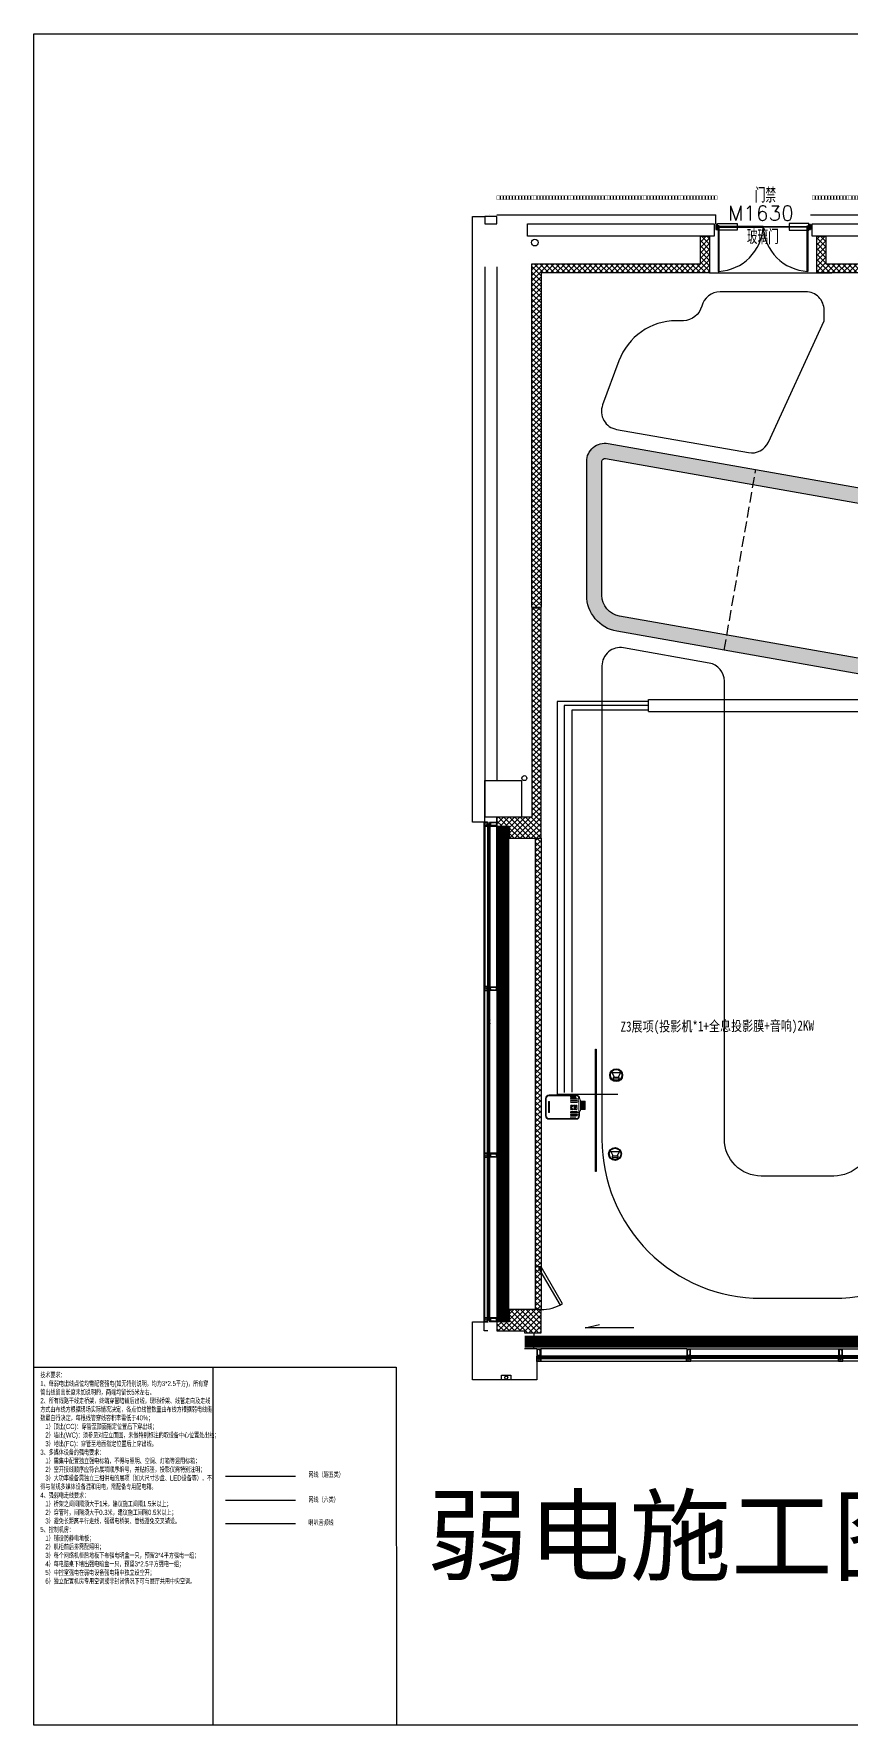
# Model space of a CAD drawing. Header units: millimetres. Extents: x 89805 to 1757503, y 48266 to 267832.
# Drawn here: x 860708 to 874048, y 117345 to 144999 of the extents above; entities that cross this region are included whole.
import ezdxf

# ---------------------------------------------------------------- set-up
doc = ezdxf.new("R2010")
doc.units = ezdxf.units.MM
doc.header["$LTSCALE"] = 1000
for name, pattern in [('CONTINOUS', [0]), ('DASH', [0.35, 0.25, -0.1]), ('HIDDEN', [9.525, 6.35, -3.175])]:
    doc.linetypes.add(name, pattern=pattern)
for name, color, linetype in [('-line-zm', 131, 'Continuous'), ('0XX', 1, 'HIDDEN'), ('2FC', 2, 'Continuous'), ('A_TEXT', 7, 'Continuous'), ('BZ', 1, 'Continuous'), ('COLU', 7, 'Continuous'), ('G-新建隔墙', 4, 'Continuous'), ('G-装饰造型轮廓线', 3, 'Continuous'), ('GASK', 243, 'Continuous'), ('GLASS', 230, 'Continuous'), ('HATCH-OTHER', 161, 'Continuous'), ('PJ', 4, 'Continuous'), ('PUB_DIM', 3, 'Continuous'), ('SEAL', 95, 'Continuous'), ('TC', 4, 'Continuous'), ('WALL', 111, 'Continuous'), ('WALL-WIDE', 6, 'Continuous'), ('WINDOW', 2, 'Continuous'), ('WZ', 3, 'Continuous'), ('XC', 3, 'Continuous'), ('XX', 6, 'HIDDEN'), ('会议', 1, 'Continuous'), ('外挂石材', 31, 'Continuous'), ('多媒体弱电', 5, 'Continuous'), ('标注线', 8, 'Continuous')]:
    doc.layers.add(name, color=color, linetype=linetype)
doc.styles.add('_TCH_SPACE', font='SIMPLEX', dxfattribs={"height": 5, "bigfont": 'GBCBIG'})
doc.styles.get("Standard").update_dxf_attribs({"font": 'txt', "bigfont": 'gbcbig.shx'})
doc.styles.add('黑体', font='simhei.ttf', dxfattribs={"width": 0.7})
doc.linetypes.add('BATTING', pattern='A,0.0001,-0.1,[134,ltypeshp.shx,S=0.1,R=0,X=-0.1,Y=0],-0.2,[134,ltypeshp.shx,S=0.1,R=180,X=0.1,Y=0],-0.1', length=0.4001)
pattern_1 = [(45, (-555063.2, -151046.9), (-44.1941738, 44.1941738), []), (135, (-555063.2, -151046.9), (-44.1941738, -44.1941738), [])]
pattern_2 = [(0, (97513.92, 15201.57), (12.2091667, -24.4183333), [0, -24.4183333])]

# ---------------------------------------------------------------- blocks, each defined once
blk = doc.blocks.new('dfghh')
at = {"layer": 'WALL-WIDE', "color": 4}
blk.add_lwpolyline([(-579.5, 402.72), (0.35, 402.72), (0.35, -0.35), (-579.5, -0.35)], close=True, dxfattribs=at)
blk = doc.blocks.new('xjt')
at = {"layer": 'TC'}
h = blk.add_hatch(dxfattribs=at)
h.set_pattern_fill('ANSI37', color=256, scale=0.3, angle=90, style=0)
h.set_pattern_definition([(135, (-101501.351, 55215.8413), (0.67351921, 0.67351921), []), (45, (-101501.351, 55215.8413), (0.67351921, -0.67351921), [])])
edge = h.paths.add_edge_path(flags=16)
edge.add_arc((-101514, 45460), 1.08, 90, 270)
edge.add_line((-101514, 45459), (-101513, 45459))
edge.add_arc((-101513, 45460), 1.08, 270, 450)
edge.add_line((-101513, 45461), (-101514, 45461))
edge = h.paths.add_edge_path(flags=16)
edge.add_arc((-101511, 45462), 0.541, 90, 180, ccw=False)
edge.add_line((-101511, 45462), (-101510, 45462))
edge.add_arc((-101510, 45462), 0.541, 0, 90, ccw=False)
edge.add_line((-101509, 45462), (-101509, 45459))
edge.add_arc((-101510, 45459), 0.541, -90, 0, ccw=False)
edge.add_line((-101510, 45458), (-101511, 45458))
edge.add_arc((-101511, 45459), 0.541, -180, -90, ccw=False)
edge.add_line((-101512, 45459), (-101512, 45462))
edge = h.paths.add_edge_path()
edge.add_arc((-101507, 45455), 0.324, -112.667, 25.355, ccw=False)
edge.add_line((-101507, 45455), (-101509, 45456))
edge.add_arc((-101509, 45455), 1.12, 57.947, 89.8457)
edge.add_line((-101509, 45456), (-101513, 45456))
edge.add_line((-101513, 45456), (-101513, 45458))
edge.add_arc((-101513, 45458), 0.216, -0.0114, 90.0246)
edge.add_line((-101513, 45458), (-101514, 45458))
edge.add_arc((-101514, 45458), 0.216, 89.9994, 180.0015)
edge.add_line((-101514, 45458), (-101514, 45457))
edge.add_arc((-101514, 45457), 0.176, -153.432, 74.1225, ccw=False)
edge.add_line((-101514, 45457), (-101516, 45459))
edge.add_arc((-101514, 45460), 2.16, 139.1688, 220.8359, ccw=False)
edge.add_line((-101516, 45461), (-101514, 45463))
edge.add_arc((-101514, 45463), 0.176, -74.0901, 153.447, ccw=False)
edge.add_line((-101514, 45463), (-101514, 45462))
edge.add_arc((-101514, 45462), 0.216, 179.9901, 270.024)
edge.add_line((-101514, 45462), (-101513, 45462))
edge.add_arc((-101513, 45462), 0.216, 269.9994, 360.0015)
edge.add_line((-101513, 45462), (-101513, 45465))
edge.add_line((-101513, 45465), (-101510, 45465))
edge.add_arc((-101510, 45467), 2.72, -87.266, -57.1439)
edge.add_line((-101509, 45465), (-101507, 45466))
edge.add_arc((-101507, 45466), 0.378, -35, 137, ccw=False)
edge.add_line((-101507, 45465), (-101507, 45464))
edge.add_arc((-101505, 45460), 5.22, 123.2426, 134.4629)
edge.add_line((-101508, 45464), (-101508, 45463))
edge.add_arc((-101507, 45465), 3.06, 243.9365, 266.7208)
edge.add_line((-101507, 45462), (-101507, 45462))
edge.add_arc((-101507, 45462), 0.324, -58.4296, 71.0549, ccw=False)
edge.add_line((-101507, 45462), (-101508, 45461))
edge.add_arc((-101508, 45461), 0.324, 121.5701, 238.4294)
edge.add_line((-101508, 45461), (-101507, 45460))
edge.add_arc((-101507, 45460), 0.324, -58.4294, 58.4298, ccw=False)
edge.add_line((-101507, 45460), (-101508, 45459))
edge.add_arc((-101508, 45459), 0.324, 121.5703, 238.4294)
edge.add_line((-101508, 45459), (-101507, 45458))
edge.add_arc((-101507, 45458), 0.324, -58.4294, 58.4298, ccw=False)
edge.add_line((-101507, 45458), (-101508, 45457))
edge.add_arc((-101508, 45457), 0.324, 121.5656, 201.6411)
edge.add_line((-101508, 45457), (-101507, 45455))
at = {"layer": 'GASK'}
for points in [[(-101507, 45455, -0.687422), (-101507, 45455), (-101509, 45456, 0.14009), (-101509, 45456), (-101513, 45456), (-101513, 45458, 0.414398), (-101513, 45458), (-101514, 45458, 0.414224), (-101514, 45458), (-101514, 45457, -1.533331), (-101515, 45457), (-101516, 45459, -0.37223), (-101516, 45461), (-101515, 45463, -1.533076), (-101514, 45463), (-101514, 45462, 0.414387), (-101514, 45462), (-101513, 45462, 0.414224), (-101513, 45462), (-101513, 45465), (-101510, 45465, 0.132195), (-101509, 45465), (-101507, 45466, -0.932515), (-101507, 45465), (-101507, 45464, 0.048997), (-101508, 45464), (-101508, 45463, 0.099744), (-101507, 45462), (-101507, 45462, -0.633913), (-101507, 45462), (-101508, 45461, 0.559221), (-101508, 45461), (-101507, 45460, -0.55922), (-101507, 45460), (-101508, 45459, 0.55922), (-101508, 45459), (-101507, 45458, -0.55922), (-101507, 45458), (-101508, 45457, 0.364343), (-101508, 45457)], [(-101514, 45461, 1), (-101514, 45459), (-101513, 45459, 1), (-101513, 45461)], [(-101512, 45462, -0.414214), (-101511, 45462), (-101510, 45462, -0.414214), (-101509, 45462), (-101509, 45459, -0.414214), (-101510, 45458), (-101511, 45458, -0.414214), (-101512, 45459)]]:
    blk.add_lwpolyline(points, format="xyb", close=True, dxfattribs=at)
blk = doc.blocks.new('ewgfg')
at = {"layer": 'SEAL'}
h = blk.add_hatch(dxfattribs=at)
h.set_pattern_fill('ANSI31', color=256, scale=0.4, style=0)
h.set_pattern_definition([(45, (-4249.88207, 19747.53816), (-0.35355339, 0.35355339), [])])
edge = h.paths.add_edge_path()
edge.add_arc((1977, 2078), 7.76, 344.1575, 391.9326)
edge.add_line((1983, 2082), (1986, 2082))
edge.add_arc((1986, 2081), 0.378, 151.3361, 227)
edge.add_line((1986, 2081), (1987, 2080))
edge.add_arc((1985, 2079), 2.72, 2.734, 32.8561, ccw=False)
edge.add_line((1987, 2079), (1987, 2076))
edge.add_line((1987, 2076), (1986, 2076))
edge.add_arc((1986, 2075), 0.5, 90, 200)
edge.add_line((1985, 2075), (1985, 2075))
edge.add_line((1985, 2075), (1985, 2075))
edge.add_line((1985, 2075), (1985, 2075))
edge.add_arc((1985, 2075), 0.5, 19.5621, 146.1659)
at = {"layer": 'TC'}
h = blk.add_hatch(dxfattribs=at)
h.set_pattern_fill('AR-SAND', color=256, scale=0.4, style=0)
h.set_pattern_definition([(37.5, (1983.476, 2074.86), (-0.64, 19.577), [0, -15.443, 0, -17.272, 0, -16.51]), (7.5, (1983.476, 2074.86), (17.98, 28.673), [0, -8.331, 0, -13.919, 0, -5.334]), (327.5, (1970.979, 2074.86), (31.64, 0.057), [0, -5.08, 0, -18.288, 0, -23.876]), (317.5, (1970.98, 2074.86), (30.542, 8.917), [0, -2.54, 0, -11.989, 0, -13.716])])
h.paths.add_polyline_path([(1983, 2082), (1989, 2082), (1989, 2075), (1983, 2075)])
at = {"layer": 'SEAL'}
blk.add_arc((1977, 2078), 7.76, 342.0085, 31.9326, dxfattribs=at)
at = {"layer": '标注线', "rotation": 90}
blk.add_blockref('xjt', (47452, 103589), dxfattribs=at)
blk = doc.blocks.new('M8T')
at = {"layer": 'PJ'}
blk.add_line((0, -5), (0, 0), dxfattribs=at)
blk.add_lwpolyline([(-5, 0), (-5, 0), (5, 0), (5, 0)], dxfattribs=at)
blk.add_lwpolyline([(-7, 0), (7, 0), (7, -5), (6, -5), (-6, -5), (-7, -5)], close=True, dxfattribs=at)
blk.add_lwpolyline([(-7, -5, 0.154701), (0, -5, 1.166596), (0, -5, 0.154701), (7, -5)], format="xyb", dxfattribs=at)
blk = doc.blocks.new('A$C0DF30340')
at = {"layer": 'GASK'}
h = blk.add_hatch(dxfattribs=at)
h.set_pattern_fill('ANSI37', color=256, scale=10, angle=-90, style=0)
h.set_pattern_definition([(315, (-6739.0329, 24457.4036), (0.883883476, 0.883883476), []), (45, (-6739.0329, 24457.4036), (-0.883883476, 0.883883476), [])])
h.paths.add_polyline_path([(9, -13), (9, -15), (-8, -15), (-8, -13)])
at = {"lineweight": 35}
for points in [[(30, -16, -0.339454), (30, -15), (31, -14), (32, -14), (32, -58), (-33, -58), (-33, -14), (-31, -14), (-30, -15, -0.339454), (-30, -16), (-31, -17), (-31, -21), (-28, -21), (-28, -22), (-31, -22), (-31, -56), (31, -56), (31, -22), (28, -22), (28, -21), (31, -21), (31, -17)], [(30, -17, 0.339454), (30, -16), (29, -16), (30, -14, 0.57735), (30, -13), (27, -13, 0.414214), (26, -14), (26, -14, 0.414214), (27, -15), (28, -15, -0.414214), (28, -15), (28, -16, -0.414214), (28, -17), (22, -17, -0.414214), (22, -16), (22, -15, -0.414214), (22, -15), (23, -15, 0.414214), (23, -14), (23, -14, 0.414214), (23, -13), (21, -13, 0.414214), (20, -14), (20, -17), (13, -17), (10, -15), (9, -13), (9, -13), (9, -15), (0, -15), (-8, -15), (-8, -13), (-9, -13), (-10, -15), (-13, -17), (-20, -17), (-20, -14, 0.414214), (-21, -13), (-23, -13, 0.414214), (-23, -14), (-23, -14, 0.414214), (-23, -15), (-22, -15, -0.414214), (-22, -15), (-22, -16, -0.414214), (-22, -17), (-28, -17, -0.414214), (-28, -16), (-28, -15, -0.414214), (-28, -15), (-27, -15, 0.414214), (-26, -14), (-26, -14, 0.414214), (-27, -13), (-30, -13, 0.57735), (-30, -14), (-29, -16), (-30, -16, 0.339454), (-30, -17), (-29, -20), (-28, -20), (-28, -19), (-8, -19), (-8, -18), (-1, -18, 0.198912), (0, -18), (0, -18, -0.414214), (0, -18), (0, -18, 0.198912), (1, -18), (9, -18), (9, -19), (28, -19), (28, -20), (29, -20)]]:
    blk.add_lwpolyline(points, format="xyb", close=True, dxfattribs=at)
at = {"layer": 'GASK'}
blk.add_lwpolyline([(9, -13), (9, -15), (-8, -15), (-8, -13)], close=True, dxfattribs=at)
at = {"layer": 'PJ'}
for p, q in [((-5, -20), (-6, -20)), ((-6, -20), (-6, -25)), ((-5, -25), (-6, -25)), ((5, -20), (-5, -20)), ((5, -25), (-5, -25)), ((-3, -13), (-3, -10)), ((-3, -20), (-3, -25)), ((-3, -30), (-3, -25)), ((-3, -29), (3, -29)), ((-2, -13), (-2, -10)), ((-1, -18), (0, -20)), ((0, -18), (1, -20)), ((2, -13), (2, -10)), ((2, -30), (2, -25)), ((3, -13), (3, -10)), ((3, -20), (3, -25)), ((5, -20), (6, -20)), ((5, -25), (6, -25)), ((6, -20), (6, -25))]:
    blk.add_line(p, q, dxfattribs=at)
at = {"layer": 'PJ', "color": 1}
blk.add_lwpolyline([(-7, -19), (-6, -18), (0, -18), (6, -18), (8, -20)], dxfattribs=at)
at = {"layer": 'PJ'}
blk.add_lwpolyline([(-5, -20), (5, -20), (5, -18), (-5, -18)], close=True, dxfattribs=at)
blk.add_lwpolyline([(3, -25), (3, -29), (2, -30), (-3, -30), (-3, -29), (-3, -25)], dxfattribs=at)
for centre, start, end in [((-6, -29), 72.412, 85.6435), ((-6, -15), 274.3565, 287.588), ((0, -29), 72.412, 107.588), ((0, -15), 252.412, 287.588), ((6, -29), 94.3565, 107.588), ((6, -15), 252.412, 265.6435)]:
    blk.add_arc(centre, 9.55, start, end, dxfattribs=at)
at = {"layer": 'PJ', "xscale": 0.75, "yscale": 0.75, "zscale": 0.75, "rotation": 180}
blk.add_blockref('M8T', (0, -10), dxfattribs=at)
at = {"layer": 'WZ'}
blk.add_blockref('ewgfg', (-2017, -2089), dxfattribs=at)
at = {"layer": 'WZ', "xscale": -1}
blk.add_blockref('ewgfg', (2017, -2089), dxfattribs=at)
blk = doc.blocks.new('136EM1283T+20')
at = {"lineweight": 15, "ltscale": 2}
h = blk.add_hatch(dxfattribs=at)
h.set_pattern_fill('ANSI37', color=1, scale=0.45, style=0)
h.set_pattern_definition([(45, (-7.1094, 124.7), (-1.01028, 1.01028), []), (135, (-7.1094, 124.7), (-1.01028, -1.01028), [])])
edge = h.paths.add_edge_path()
edge.add_line((-4, 135), (-4, 136))
edge.add_arc((-3, 136), 1.2, 150, 180, ccw=False)
edge.add_line((-4, 137), (-4, 138))
edge.add_line((-4, 138), (-3, 139))
edge.add_arc((-3, 139), 0.21, 330, 360)
edge.add_line((-3, 139), (-3, 139))
edge.add_arc((-3, 139), 0.4, 360, 450)
edge.add_line((-3, 139), (-7, 139))
edge.add_arc((-7, 139), 0.4, 90, 180)
edge.add_line((-7, 139), (-7, 139))
edge.add_arc((-7, 139), 0.21, 180, 210)
edge.add_line((-7, 139), (-7, 138))
edge.add_line((-7, 138), (-6, 137))
edge.add_arc((-7, 136), 1.2, 0, 30, ccw=False)
edge.add_line((-6, 136), (-6, 135))
edge.add_line((-6, 135), (-6, 128))
edge.add_arc((-7, 128), 1.2, 330, 360, ccw=False)
edge.add_line((-6, 127), (-7, 127))
edge.add_line((-7, 127), (-7, 126))
edge.add_arc((-7, 125), 0.21, 150, 180)
edge.add_line((-7, 125), (-7, 125))
edge.add_arc((-7, 125), 0.4, 180, 270)
edge.add_line((-7, 125), (-3, 125))
edge.add_arc((-3, 125), 0.4, 270, 360)
edge.add_line((-3, 125), (-3, 125))
edge.add_arc((-3, 125), 0.21, 0, 30)
edge.add_line((-3, 126), (-4, 127))
edge.add_line((-4, 127), (-4, 127))
edge.add_arc((-3, 128), 1.2, 180, 210, ccw=False)
edge.add_line((-4, 128), (-4, 135))
h = blk.add_hatch(dxfattribs=at)
h.set_pattern_fill('ANSI37', color=1, scale=0.45, style=0)
h.set_pattern_definition([(45, (2.9093, 124.7), (-1.01028, 1.01028), []), (135, (2.9093, 124.7), (-1.01028, -1.01028), [])])
edge = h.paths.add_edge_path()
edge.add_line((4, 135), (4, 136))
edge.add_arc((3, 136), 1.2, 360, 390)
edge.add_line((4, 137), (4, 138))
edge.add_line((4, 138), (3, 139))
edge.add_arc((3, 139), 0.21, 180, 210, ccw=False)
edge.add_line((3, 139), (3, 139))
edge.add_arc((3, 139), 0.4, 90, 180, ccw=False)
edge.add_line((3, 139), (7, 139))
edge.add_arc((7, 139), 0.4, 0, 90, ccw=False)
edge.add_line((7, 139), (7, 139))
edge.add_arc((7, 139), 0.21, -30, 0, ccw=False)
edge.add_line((7, 139), (6, 138))
edge.add_line((6, 138), (6, 137))
edge.add_arc((7, 136), 1.2, 150, 180)
edge.add_line((6, 136), (6, 135))
edge.add_line((6, 135), (6, 128))
edge.add_arc((7, 128), 1.2, 180, 210)
edge.add_line((6, 127), (6, 127))
edge.add_line((6, 127), (7, 126))
edge.add_arc((7, 125), 0.21, 0, 30, ccw=False)
edge.add_line((7, 125), (7, 125))
edge.add_arc((7, 125), 0.4, 270, 360, ccw=False)
edge.add_line((7, 125), (3, 125))
edge.add_arc((3, 125), 0.4, 180, 270, ccw=False)
edge.add_line((3, 125), (3, 125))
edge.add_arc((3, 125), 0.21, 150, 180, ccw=False)
edge.add_line((3, 126), (4, 127))
edge.add_line((4, 127), (4, 127))
edge.add_arc((3, 128), 1.2, 330, 360)
edge.add_line((4, 128), (4, 135))
at = {"color": 1, "lineweight": 15, "ltscale": 2}
for points in [[(-4, 135), (-4, 136, -0.131652), (-4, 137), (-4, 138), (-3, 139, 0.131652), (-3, 139), (-3, 139, 0.414214), (-3, 139), (-7, 139, 0.414214), (-7, 139), (-7, 139, 0.131652), (-7, 139), (-7, 138), (-6, 137, -0.131652), (-6, 136), (-6, 135), (-6, 128, -0.131652), (-6, 127), (-7, 127), (-7, 126, 0.131652), (-7, 125), (-7, 125, 0.414214), (-7, 125), (-3, 125, 0.414214), (-3, 125), (-3, 125, 0.131652), (-3, 126), (-4, 127), (-4, 127, -0.131652), (-4, 128)], [(4, 135), (4, 136, 0.131652), (4, 137), (4, 138), (3, 139, -0.131652), (3, 139), (3, 139, -0.414214), (3, 139), (7, 139, -0.414214), (7, 139), (7, 139, -0.131652), (7, 139), (6, 138), (6, 137, 0.131652), (6, 136), (6, 135), (6, 128, 0.131652), (6, 127), (6, 127), (7, 126, -0.131652), (7, 125), (7, 125, -0.414214), (7, 125), (3, 125, -0.414214), (3, 125), (3, 125, -0.131652), (3, 126), (4, 127), (4, 127, 0.131652), (4, 128)]]:
    blk.add_lwpolyline(points, format="xyb", close=True, dxfattribs=at)
at = {"layer": 'XC', "lineweight": 15}
for points in [[(30, 119), (29, 119, -0.414214), (29, 119, -0.414214), (30, 120), (32, 120, -0.414214), (32, 120), (32, 0), (-32, 0), (-32, 120, -0.414214), (-32, 120), (-30, 120, -0.414214), (-29, 119, -0.414214), (-29, 119), (-30, 119, 0.414214), (-30, 119), (-30, 116, 0.414213), (-30, 116), (-25, 116, 0.414214), (-24, 116), (-24, 119, 0.414214), (-25, 119), (-26, 119, -0.414214), (-26, 119, -0.413525), (-25, 120), (-20, 120, -0.414214), (-20, 120), (-20, 119, -0.414214), (-20, 118), (-22, 118, 0.414214), (-22, 118), (-22, 116, 0.414214), (-22, 116), (-9, 116, 0.414214), (-9, 116), (-9, 126, 0.414214), (-9, 126), (-9, 126), (-10, 128, -0.537319), (-10, 128), (-7, 128, -0.176327), (-7, 128), (-7, 128, -0.57735), (-7, 127), (-7, 127, 0.267949), (-7, 127), (-8, 125), (-8, 125, 0.598837), (-7, 125, -0.236068), (-7, 125), (-3, 125, 0.414214), (-3, 125), (-3, 125), (-4, 127, -0.585007), (-4, 127), (-2, 127, -0.261824), (-1, 127), (0, 125, 0.562186), (0, 125), (1, 127, -0.261824), (2, 127), (4, 127, -0.585007), (4, 127), (3, 125), (3, 125, 0.414214), (3, 125), (7, 125, -0.236068), (7, 125, 0.598837), (8, 125), (8, 125), (7, 127, 0.267949), (7, 127), (7, 127, -0.57735), (7, 128), (7, 128, -0.176327), (7, 128), (10, 128, -0.537319), (10, 128), (9, 126), (9, 126, 0.414214), (9, 126), (9, 116, 0.414214), (9, 116), (22, 116, 0.414214), (22, 116), (22, 118, 0.414214), (22, 118), (20, 118, -0.414214), (20, 119), (20, 120, -0.414214), (20, 120), (25, 120, -0.413525), (26, 119, -0.414214), (26, 119), (25, 119, 0.414214), (24, 119), (24, 116, 0.414214), (25, 116), (30, 116, 0.414213), (31, 116), (31, 119, 0.414214)], [(-29, 113), (-7, 113, 0.414214), (-7, 114), (-7, 122, -0.414214), (-6, 122), (6, 122, -0.414214), (6, 122), (6, 114, 0.414214), (7, 113), (29, 113, -0.414214), (30, 112), (30, 5, -0.414214), (29, 4), (-29, 4, -0.414214), (-30, 5), (-30, 112, -0.414214)]]:
    blk.add_lwpolyline(points, format="xyb", close=True, dxfattribs=at)
at = {"layer": 'XC', "lineweight": 15, "ltscale": 2}
blk.add_lwpolyline([(5, 152, -0.414214), (5, 152), (5, 147, -0.414214), (5, 146), (3, 146, 0.414214), (3, 146), (3, 143, -0.414214), (3, 142), (-3, 142, -0.414214), (-3, 143), (-3, 146, 0.414214), (-3, 146), (-5, 146, -0.414214), (-5, 147), (-5, 152, -0.414214), (-5, 152), (-3, 152, 0.414214), (-3, 153), (-3, 155, 0.414214), (-4, 156), (-9, 156, 0.414215), (-9, 155), (-9, 138, -0.414214), (-9, 138), (-9, 138), (-10, 136, 0.537319), (-10, 136), (-7, 136, 0.176327), (-7, 136), (-7, 137, 0.57735), (-7, 137), (-7, 137, -0.267949), (-7, 137), (-8, 139), (-8, 139, -0.598837), (-7, 140, 0.236068), (-7, 139), (-3, 139, -0.414214), (-3, 139), (-3, 139), (-4, 137, 0.585007), (-4, 137), (-2, 137, 0.261824), (-1, 137), (0, 139, -0.562186), (0, 139), (1, 137, 0.261824), (2, 137), (4, 137, 0.585007), (4, 137), (3, 139), (3, 139, -0.414214), (3, 139), (7, 139, 0.236068), (7, 140, -0.598837), (8, 139), (8, 139), (7, 137, -0.267949), (7, 137), (7, 137, 0.57735), (7, 137), (7, 136, 0.176327), (7, 136), (10, 136, 0.537319), (10, 136), (9, 138), (9, 138, -0.414214), (9, 138), (9, 155, 0.414214), (8, 156), (4, 156, 0.414214), (3, 155), (3, 153, 0.414214), (3, 152)], format="xyb", close=True, dxfattribs=at)
blk = doc.blocks.new('C7535')
at = {"layer": 'TC'}
h = blk.add_hatch(dxfattribs=at)
h.set_pattern_fill('ANSI32', color=256, scale=20, style=0, double=1)
h.set_pattern_definition([(45, (1954709.771, -2234591.641), (-5.303300859, 5.303300859), []), (45, (1954713.3065, -2234591.641), (-5.303300859, 5.303300859), [])])
h.paths.add_polyline_path([(1457590, 274336), (1457552, 274336), (1457552, 274424), (1457590, 274424)], flags=16)
h.paths.add_polyline_path([(1457546, 274330), (1457596, 274330), (1457596, 274430), (1457546, 274430)])
h = blk.add_hatch(dxfattribs=at)
h.set_pattern_fill('ANSI32', color=256, scale=20, style=0, double=1)
h.set_pattern_definition([(135, (962883.617, -2234591.641), (5.303300859, 5.303300859), []), (135, (962880.081, -2234591.641), (5.303300859, 5.303300859), [])])
h.paths.add_polyline_path([(1460003, 274336), (1460041, 274336), (1460041, 274424), (1460003, 274424)], flags=16)
h.paths.add_polyline_path([(1460047, 274330), (1459997, 274330), (1459997, 274430), (1460047, 274430)])
h = blk.add_hatch(dxfattribs=at)
h.set_pattern_fill('ANSI32', color=256, scale=20, style=0, double=1)
h.set_pattern_definition([(135, (965366.952, -2234591.641), (5.303300859, 5.303300859), []), (135, (965363.4165, -2234591.641), (5.303300859, 5.303300859), [])])
h.paths.add_polyline_path([(1462486, 274336), (1462524, 274336), (1462524, 274424), (1462486, 274424)], flags=16)
h.paths.add_polyline_path([(1462530, 274330), (1462480, 274330), (1462480, 274430), (1462530, 274430)])
h = blk.add_hatch(dxfattribs=at)
h.set_pattern_fill('ANSI32', color=256, scale=20, style=0, double=1)
h.set_pattern_definition([(135, (967792.8, -2234591.641), (5.303300859, 5.303300859), []), (135, (967789.264, -2234591.641), (5.303300859, 5.303300859), [])])
h.paths.add_polyline_path([(1464912, 274336), (1464950, 274336), (1464950, 274424), (1464912, 274424)], flags=16)
h.paths.add_polyline_path([(1464956, 274330), (1464906, 274330), (1464906, 274430), (1464956, 274430)])
at = {"layer": 'GASK', "color": 1, "elevation": -301}
blk.add_lwpolyline([(1457606, 274318), (1457604, 274318), (1457604, 274438), (1457606, 274438)], close=True, dxfattribs=at)
at = {"layer": 'GASK', "color": 1}
blk.add_lwpolyline([(1464897, 274318), (1464899, 274318), (1464899, 274438), (1464897, 274438)], close=True, dxfattribs=at)
at = {"layer": 'GLASS'}
for points in [[(1457589, 274306), (1460006, 274306), (1460007, 274307), (1460007, 274311), (1460006, 274312), (1457589, 274312), (1457588, 274311), (1457588, 274307)], [(1457589, 274288), (1460006, 274288), (1460007, 274289), (1460007, 274293), (1460006, 274294), (1457589, 274294), (1457588, 274293), (1457588, 274289)], [(1462489, 274306), (1460040, 274306), (1460039, 274307), (1460039, 274311), (1460040, 274312), (1462489, 274312), (1462490, 274311), (1462490, 274307)], [(1462489, 274288), (1460040, 274288), (1460039, 274289), (1460039, 274293), (1460040, 274294), (1462489, 274294), (1462490, 274293), (1462490, 274289)], [(1464913, 274306), (1462523, 274306), (1462522, 274307), (1462522, 274311), (1462523, 274312), (1464913, 274312), (1464914, 274311), (1464914, 274307)], [(1464913, 274288), (1462523, 274288), (1462522, 274289), (1462522, 274293), (1462523, 274294), (1464913, 274294), (1464914, 274293), (1464914, 274289)]]:
    blk.add_lwpolyline(points, close=True, dxfattribs=at)
at = {"layer": 'PUB_DIM', "elevation": -301}
for points in [[(1457539, 274318), (1457554, 274318), (1457554, 274288), (1457539, 274288)], [(1457540, 274316), (1457553, 274316), (1457553, 274289), (1457540, 274289)]]:
    blk.add_lwpolyline(points, close=True, dxfattribs=at)
at = {"layer": 'PUB_DIM'}
for points in [[(1464964, 274318), (1464949, 274318), (1464949, 274288), (1464964, 274288)], [(1464963, 274316), (1464950, 274316), (1464950, 274289), (1464963, 274289)]]:
    blk.add_lwpolyline(points, close=True, dxfattribs=at)
at = {"layer": 'XC'}
for points in [[(1459992, 274438), (1457606, 274438), (1457606, 274318), (1459992, 274318)], [(1460055, 274438), (1462473, 274438), (1462473, 274318), (1460054, 274318)], [(1462538, 274438), (1464897, 274438), (1464897, 274318), (1462537, 274318)], [(1457604, 274237), (1459992, 274237)], [(1462475, 274237), (1460055, 274237)], [(1464899, 274237), (1462538, 274237)]]:
    blk.add_lwpolyline(points, dxfattribs=at)
at = {"layer": 'XC', "color": 2}
for points in [[(1457603, 274282), (1459992, 274282)], [(1462475, 274282), (1460054, 274282)], [(1464899, 274282), (1462538, 274282)]]:
    blk.add_lwpolyline(points, dxfattribs=at)
at = {"layer": 'XX', "linetype": 'CONTINOUS', "ltscale": 3}
for p, q in [((1457606, 274324, -301), (1459992, 274324)), ((1462473, 274324), (1460055, 274324)), ((1464897, 274324), (1462538, 274324)), ((1457606, 274322, -301), (1459992, 274322)), ((1457606, 274319, -301), (1459992, 274319)), ((1462473, 274322), (1460055, 274322)), ((1462473, 274319), (1460055, 274319)), ((1464897, 274322), (1462538, 274322)), ((1464897, 274319), (1462538, 274319))]:
    blk.add_line(p, q, dxfattribs=at)
at = {"layer": 'BZ', "rotation": 180}
blk.add_blockref('136EM1283T+20', (1457571, 274438, -301), dxfattribs=at)
at = {"layer": 'BZ', "extrusion": (0, 0, -1), "zscale": -1, "rotation": 180}
for p in [(-1460022, 274438), (-1462505, 274438), (-1464931, 274438)]:
    blk.add_blockref('136EM1283T+20', p, dxfattribs=at)
at = {"layer": 'XC', "extrusion": (0, 0, -1), "zscale": -1}
blk.add_blockref('A$C0DF30340', (-1457571, 274295, 301), dxfattribs=at)
at = {"layer": 'XC'}
for p in [(1460022, 274295), (1462505, 274295), (1464931, 274295)]:
    blk.add_blockref('A$C0DF30340', p, dxfattribs=at)
at = {"layer": '标注线', "extrusion": (0, 0, -1), "zscale": -1, "rotation": 270}
for p in [(-1505488, 172805), (-1507955, 172805), (-1510389, 172805)]:
    blk.add_blockref('xjt', p, dxfattribs=at)
at = {"layer": '标注线', "rotation": 270}
for p in [(1414623, 172805), (1417090, 172805)]:
    blk.add_blockref('xjt', p, dxfattribs=at)
blk = doc.blocks.new('fdsafds')
at = {"layer": '0XX', "ltscale": 30}
blk.add_lwpolyline([(-41584, -4355), (-41264, -4355), (-41264, -4245), (-41584, -4245)], close=True, dxfattribs=at)
at = {"layer": '2FC', "linetype": 'DASH', "ltscale": 20}
for radius in [15, 4.33]:
    blk.add_circle((-41566, -4300), radius, dxfattribs=at)
blk = doc.blocks.new('西展厅玻璃门')
at = {"layer": 'WINDOW'}
for points in [[(1426914, 292904), (1426939, 292904), (1426939, 292987), (1426914, 292987)], [(1426944, 292940), (1427689, 292940), (1427689, 292952), (1426944, 292952)], [(1426956, 292965), (1426956, 292220), (1426968, 292220), (1426968, 292965)], [(1428434, 292940), (1427689, 292940), (1427689, 292952), (1428434, 292952)], [(1428421, 292965), (1428421, 292220), (1428409, 292220), (1428409, 292965)], [(1428439, 292904), (1428464, 292904), (1428464, 292987), (1428439, 292987)], [(1428464, 292904), (1428439, 292904), (1428439, 292987), (1428464, 292987)]]:
    blk.add_lwpolyline(points, close=True, dxfattribs=at)
for centre, start, end in [((1426924, 292985), 272.91, 357.09), ((1428454, 292985), 182.91, 267.09)]:
    blk.add_arc(centre, 766, start, end, dxfattribs=at)
at = {"layer": 'WINDOW', "xscale": -1, "rotation": 180}
blk.add_blockref('fdsafds', (1468528, 288646), dxfattribs=at)
at = {"layer": 'WINDOW', "rotation": 180}
blk.add_blockref('fdsafds', (1386849, 288646), dxfattribs=at)
blk = doc.blocks.new('洗墙灯')
at = {"layer": '-line-zm', "color": 2}
for p, q in [((1424301, 294107), (1424301, 294047)), ((1424351, 294107), (1424351, 294047)), ((1424401, 294107), (1424401, 294047)), ((1424451, 294107), (1424451, 294047)), ((1424501, 294107), (1424501, 294047)), ((1424551, 294107), (1424551, 294047)), ((1424601, 294107), (1424601, 294047)), ((1424651, 294107), (1424651, 294047)), ((1424701, 294107), (1424701, 294047)), ((1424701, 294107), (1424701, 294047)), ((1424751, 294107), (1424751, 294047)), ((1424751, 294107), (1424751, 294047)), ((1424801, 294107), (1424801, 294047)), ((1424801, 294107), (1424801, 294047))]:
    blk.add_line(p, q, dxfattribs=at)
at = {"layer": '-line-zm', "color": 2, "const_width": 5}
blk.add_lwpolyline([(1424251, 294047), (1424851, 294047), (1424851, 294107), (1424251, 294107)], close=True, dxfattribs=at)
blk = doc.blocks.new('ty')
at = {"layer": '会议', "lineweight": 0}
h = blk.add_hatch(dxfattribs=at)
h.set_pattern_fill('DOTS', color=5, scale=448, angle=270, style=0)
h.set_pattern_definition(pattern_2)
edge = h.paths.add_edge_path()
edge.add_ellipse((618, 153), major_axis=(-53, 53), ratio=1, start_angle=225, end_angle=315)
edge.add_line((618, 228), (532, 228))
edge.add_line((532, 228), (532, 84))
edge.add_line((532, 84), (693, 84))
edge.add_line((693, 84), (693, 153))
h = blk.add_hatch(dxfattribs=at)
h.set_pattern_fill('DOTS', color=5, scale=448, angle=270, style=0)
h.set_pattern_definition(pattern_2)
edge = h.paths.add_edge_path()
edge.add_ellipse((618, -153), major_axis=(53, 53), ratio=1, start_angle=225, end_angle=315, ccw=False)
edge.add_line((618, -228), (532, -228))
edge.add_line((532, -228), (532, -84))
edge.add_line((532, -84), (693, -84))
edge.add_line((693, -84), (693, -153))
at = {"layer": '会议', "color": 5, "lineweight": 0}
for p, q in [((0, 187), (0, -187)), ((15, 187), (15, -187)), ((66, 125), (66, -113)), ((85, 125), (66, 125)), ((658, 262), (75, 262)), ((658, 247), (75, 247)), ((85, -113), (85, 125)), ((718, -187), (718, 187)), ((718, 152), (718, -76)), ((754, -76), (754, 152)), ((754, 126), (754, -50)), ((771, 126), (754, 126)), ((771, 126), (771, -50)), ((782, 126), (771, 126)), ((771, -50), (771, 126)), ((782, 126), (782, -50)), ((782, -50), (782, 126)), ((854, 126), (782, 126)), ((854, 111), (782, 111)), ((854, 96), (782, 96)), ((854, 81), (782, 81)), ((854, 66), (782, 66)), ((854, 51), (782, 51)), ((854, 36), (782, 36)), ((854, 21), (782, 21)), ((854, 6), (782, 6)), ((854, 126), (854, -50)), ((66, -113), (85, -113)), ((75, -247), (658, -247)), ((75, -262), (658, -262)), ((733, -187), (733, -94)), ((754, -50), (771, -50)), ((771, -50), (782, -50)), ((854, -9), (782, -9)), ((854, -24), (782, -24)), ((854, -39), (782, -39)), ((782, -50), (854, -50))]:
    blk.add_line(p, q, dxfattribs=at)
at = {"layer": '会议', "color": 5, "lineweight": 0, "extrusion": (0, 0, -1)}
for centre, major_axis, ratio, start_param, end_param in [((75, 187), (-53, 53), 1, 5.497787, 7.068583), ((75, 187), (-42.4, 42.4), 1, 5.497787, 7.068583), ((553, 31), (-10.2, 10.2), 1, 3.926991, 10.210176), ((553, -6), (-10.2, 10.2), 1, 3.926991, 10.210176), ((591, 31), (-10.2, 10.2), 1, 3.926991, 10.210176), ((628, 31), (-10.2, 10.2), 1, 3.926991, 10.210176), ((628, -6), (-10.2, 10.2), 1, 3.926991, 10.210176), ((666, 31), (-10.2, 10.2), 1, 3.926991, 10.210176), ((666, -25), (0, 33.2), 0.467648, 3.141593, 9.424778), ((658, 187), (-53, 53), 1, 0.785398, 2.121825), ((658, 187), (42.4, 42.4), 1, 5.497787, 7.068583), ((911, 252), (173, 69), 1, 2.957483, 3.26624), ((75, -187), (-53, 53), 1, 3.926991, 5.497787), ((75, -187), (42.4, 42.4), 1, 2.356194, 3.926991), ((553, -44), (-10.2, 10.2), 1, 3.926991, 10.210176), ((591, -44), (-10.2, 10.2), 1, 3.926991, 10.210176), ((628, -44), (-10.2, 10.2), 1, 3.926991, 10.210176), ((658, -187), (-42.4, 42.4), 1, 2.356194, 3.926991), ((658, -187), (-53, 53), 1, 2.356194, 3.926991), ((791, -140), (-52.5, 52.5), 1, 5.657537, 6.540911)]:
    blk.add_ellipse(centre, major_axis=major_axis, ratio=ratio, start_param=start_param, end_param=end_param, dxfattribs=at)
blk = doc.blocks.new('喇叭')
at = {"layer": '会议', "color": 5}
for p, q in [((-132, 77), (131, 84)), ((-132, 77), (-53, -67)), ((131, 84), (58, -64))]:
    blk.add_line(p, q, dxfattribs=at)
blk.add_lwpolyline([(95, -106), (94, -63), (-89, -68), (-88, -111)], close=True, dxfattribs=at)
for radius in [197, 177]:
    blk.add_circle((0, 0), radius, dxfattribs=at)

msp = doc.modelspace()

# ---------------------------------------------------------------- hatches: boundary and pattern name
at = {"ltscale": 0.7}
h = msp.add_hatch(dxfattribs=at)
h.set_pattern_fill('AR-SAND', scale=50, style=0)
h.set_pattern_definition([(37.5, (-555066.58, -151355.58), (-3.149668, 96.3411885), [0, -76, 0, -85, 0, -81.25]), (7.5, (-555066.58, -151355.58), (88.488835, 141.107303), [0, -41, 0, -68.5, 0, -26.25]), (327.5, (-555128.08, -151355.58), (155.707093, 0.2829527), [0, -25, 0, -90, 0, -117.5]), (317.5, (-555128.08, -151355.58), (150.30633, 43.883778), [0, -12.5, 0, -59, 0, -67.5])])
edge = h.paths.add_edge_path(flags=16)
edge.add_line((870050, 138055), (876623, 136896))
edge.add_arc((875364, 129756), 7250, 45, 80, ccw=False)
edge.add_line((880490, 134883), (883523, 131849))
edge.add_arc((886882, 135208), 4750, 225, 259.7635)
edge.add_line((886038, 130534), (891677, 129515))
edge.add_arc((891612, 129177), 345, 0.2425, 79.122, ccw=False)
edge.add_line((891957, 129178), (891957, 126972))
edge.add_arc((891918, 126972), 39.5, 259.7635, 360, ccw=False)
edge.add_line((891911, 126933), (885594, 128074))
edge.add_arc((886882, 135208), 7250, 225, 259.7635, ccw=False)
edge.add_line((881756, 130082), (878722, 133115))
edge.add_arc((875364, 129756), 4750, 45, 80)
edge.add_line((876189, 134434), (870281, 135476))
edge.add_arc((870342, 135820), 350, 180, 260, ccw=False)
edge.add_line((869992, 135820), (869992, 138005))
edge.add_arc((870042, 138005), 50, 80, 180, ccw=False)
edge = h.paths.add_edge_path()
edge.add_line((870094, 138301), (876666, 137142))
edge.add_arc((875364, 129756), 7500, 45, 80, ccw=False)
edge.add_line((880667, 135059), (883700, 132026))
edge.add_arc((886882, 135208), 4500, 225, 259.7635)
edge.add_line((886082, 130780), (891723, 129761))
edge.add_arc((891612, 129177), 595, 0.1846, 79.2751, ccw=False)
edge.add_line((892207, 129179), (892207, 126972))
edge.add_arc((891918, 126972), 289, 259.7635, 360, ccw=False)
edge.add_line((891866, 126687), (885549, 127828))
edge.add_arc((886882, 135208), 7500, 225, 259.7635, ccw=False)
edge.add_line((881579, 129905), (878546, 132938))
edge.add_arc((875364, 129756), 4500, 45, 80)
edge.add_line((876145, 134188), (870237, 135230))
edge.add_arc((870342, 135820), 600, 180, 260, ccw=False)
edge.add_line((869742, 135820), (869742, 138005))
edge.add_arc((870042, 138005), 300, 80, 180, ccw=False)
at = {"layer": 'G-新建隔墙', "ltscale": 0.7}
h = msp.add_hatch(dxfattribs=at)
h.set_pattern_fill('ANSI37', color=4, scale=500, style=0)
h.set_pattern_definition(pattern_1)
h.paths.add_polyline_path([(868996, 135617), (868846, 135617), (868846, 141240), (871601, 141240), (871601, 141690), (871751, 141690), (871751, 141090), (868996, 141090)])
h = msp.add_hatch(dxfattribs=at)
h.set_pattern_fill('ANSI37', color=4, scale=500, style=0)
h.set_pattern_definition(pattern_1)
h.paths.add_polyline_path([(878474, 141240), (878474, 141090), (873501, 141090), (873501, 141690), (873651, 141690), (873651, 141240), (876476, 141240), (876476, 141190), (877176, 141190), (877176, 141240)])
h = msp.add_hatch(dxfattribs=at)
h.set_pattern_fill('ANSI37', color=4, scale=500, style=0)
h.set_pattern_definition(pattern_1)
h.paths.add_polyline_path([(868276, 132190), (868276, 132045), (868476, 132045), (868476, 131845), (868996, 131845), (868996, 135607), (868846, 135607), (868846, 132190), (868276, 132191)])
h = msp.add_hatch(dxfattribs=at)
h.set_pattern_fill('ANSI37', color=4, scale=500, style=0)
h.set_pattern_definition([(45, (868052.016, 108061.04), (-44.19417, 44.19417), []), (135, (868052.016, 108061.04), (-44.19417, -44.19417), [])])
h.paths.add_polyline_path([(868996, 131845), (868996, 124140), (868906, 124140), (868906, 131845)])
h = msp.add_hatch(dxfattribs=at)
h.set_pattern_fill('ANSI37', color=4, scale=500, style=0)
h.set_pattern_definition(pattern_1)
h.paths.add_polyline_path([(868276, 123940), (868276, 123791), (868726, 123791), (868726, 123762), (868996, 123762), (868996, 124140), (868476, 124140), (868476, 123940)])
at = {"layer": 'TC'}
h = msp.add_hatch(dxfattribs=at)
h.set_pattern_fill('ANSI32', color=256, scale=20, angle=90, style=0, double=1)
h.set_pattern_definition([(315, (-1640753.565, -365060.507), (5.303300859, 5.303300859), []), (315, (-1640753.565, -365064.043), (5.303300859, 5.303300859), [])])
h.paths.add_polyline_path([(868174, 132059), (868174, 132097), (868262, 132097), (868262, 132059)], flags=16)
h.paths.add_polyline_path([(868168, 132103), (868168, 132053), (868268, 132053), (868268, 132103)])
h = msp.add_hatch(dxfattribs=at)
h.set_pattern_fill('ANSI32', color=256, scale=20, angle=90, style=0, double=1)
h.set_pattern_definition([(45, (-1640753.565, 626525.644), (5.303300859, -5.303300859), []), (45, (-1640753.565, 626529.179), (5.303300859, -5.303300859), [])])
h.paths.add_polyline_path([(868174, 129406), (868174, 129368), (868262, 129368), (868262, 129406)], flags=16)
h.paths.add_polyline_path([(868168, 129362), (868168, 129412), (868268, 129412), (868268, 129362)])
h = msp.add_hatch(dxfattribs=at)
h.set_pattern_fill('ANSI32', color=256, scale=20, angle=90, style=0, double=1)
h.set_pattern_definition([(45, (-1640753.565, 623802.295), (5.303300859, -5.303300859), []), (45, (-1640753.565, 623805.83), (5.303300859, -5.303300859), [])])
h.paths.add_polyline_path([(868174, 126683), (868174, 126645), (868262, 126645), (868262, 126683)], flags=16)
h.paths.add_polyline_path([(868168, 126639), (868168, 126689), (868268, 126689), (868268, 126639)])
h = msp.add_hatch(dxfattribs=at)
h.set_pattern_fill('ANSI32', color=256, scale=20, angle=90, style=0, double=1)
h.set_pattern_definition([(45, (-1640753.567, 621111.461), (5.303300859, -5.303300859), []), (45, (-1640753.567, 621114.996), (5.303300859, -5.303300859), [])])
h.paths.add_polyline_path([(868174, 123992), (868174, 123954), (868262, 123954), (868262, 123992)], flags=16)
h.paths.add_polyline_path([(868168, 123948), (868168, 123998), (868268, 123998), (868268, 123948)])

# ---------------------------------------------------------------- linework, layer by layer
at = {"color": 3, "ltscale": 0.7}
for p, q in [((871851, 141890), (871851, 142040)), ((871992, 134415), (871992, 134415))]:
    msp.add_line(p, q, dxfattribs=at)
at = {"color": 7, "linetype": 'DASH', "ltscale": 0.7}
msp.add_line((871989, 134921), (872506, 137875), dxfattribs=at)
at = {"color": 7, "ltscale": 0.7}
for p, q in [((868066, 123941), (868066, 132110)), ((868066, 123791), (868066, 123941)), ((868126, 123791), (868066, 123791))]:
    msp.add_line(p, q, dxfattribs=at)
msp.add_line((868996, 124840), (868906, 124840))
at = {"color": 20, "ltscale": 0.7}
msp.add_line((868879, 123512, -301), (868882, 123762, -301), dxfattribs=at)
at = {"color": 3, "ltscale": 0.7}
for points in [[(871751, 141090), (873501, 141090), (873751, 141090)], [(868276, 123940), (868276, 123791), (868726, 123791), (868726, 123762), (868996, 123762), (868996, 124140), (868476, 124140), (868476, 123940), (868276, 123940)], [(868996, 123940), (868996, 124140), (868476, 124140), (868476, 123940)]]:
    msp.add_lwpolyline(points, dxfattribs=at)
at = {"color": 20, "ltscale": 0.7, "elevation": 40}
msp.add_lwpolyline([(873622, 140307), (873622, 140482, 0.414214), (873322, 140782), (871922, 140782, 0.33542), (871622, 140544), (871622, 140544, -0.33542), (871322, 140307), (871208, 140307, 0.314023), (870270, 139653), (870003, 138930, 0.467721), (870232, 138530), (872386, 138151, 0.341182), (872711, 138321), (873622, 140307), (873622, 140482)], format="xyb", dxfattribs=at)
at = {"color": 7, "ltscale": 0.7, "elevation": 60}
for points in [[(870094, 138301), (876666, 137142, -0.153915), (880667, 135059), (883700, 132026, 0.152859), (886082, 130780), (891723, 129761, -0.359482), (892207, 129179), (892207, 126972, -0.467565), (891866, 126687), (885549, 127828, -0.152859), (881579, 129905), (878546, 132938, 0.153915), (876145, 134188), (870237, 135230, -0.36397), (869742, 135820), (869742, 138005, -0.466308)], [(870050, 138055), (876623, 136896, -0.153915), (880490, 134883), (883523, 131849, 0.152859), (886038, 130534), (891677, 129515, -0.358443), (891957, 129178), (891957, 126972, -0.467565), (891911, 126933), (885594, 128074, -0.152859), (881756, 130082), (878722, 133115, 0.153915), (876189, 134434), (870281, 135476, -0.36397), (869992, 135820), (869992, 138005, -0.466308)]]:
    msp.add_lwpolyline(points, format="xyb", close=True, dxfattribs=at)
at = {"color": 20, "ltscale": 0.7}
msp.add_lwpolyline([(874383, 126924, -0.414214), (873783, 126324), (872592, 126324, -0.414214), (871992, 126924), (871992, 134415, 0.363472), (871744, 134710), (870344, 134960, 0.466844), (869992, 134664), (869992, 126924, 0.414214), (872592, 124324), (873783, 124324, 0.414214), (876383, 126924)], format="xyb", dxfattribs=at)
at = {"color": 20, "linetype": 'BATTING', "ltscale": 0.2, "const_width": 200}
for points in [[(868376, 123940), (868376, 132045)], [(868726, 123616), (876326, 123616)]]:
    msp.add_lwpolyline(points, dxfattribs=at)
at = {"color": 20, "ltscale": 0.7}
for points in [[(870515, 123841), (869718, 123841), (869951, 123897)], [(868352, 122991), (868352, 123066), (868502, 123066), (868502, 122991)]]:
    msp.add_lwpolyline(points, dxfattribs=at)
for centre, radius in [((868895, 141585), 55), ((868427, 123028), 25)]:
    msp.add_circle(centre, radius, dxfattribs=at)
at = {"color": 7, "ltscale": 0.7}
msp.add_circle((868724, 132830), 40, dxfattribs=at)
at = {"layer": 'A_TEXT', "color": 2, "ltscale": 0.7}
for p, q in [((870753, 134016), (869372, 134016)), ((869372, 134016), (869372, 127689)), ((863837, 121025), (864983, 121025))]:
    msp.add_line(p, q, dxfattribs=at)
at = {"layer": 'COLU'}
msp.add_lwpolyline([(868076, 132790), (868676, 132790), (868676, 132190), (868076, 132190)], close=True, dxfattribs=at)
at = {"layer": 'Defpoints', "color": 5}
for p, q in [((870753, 133916), (870753, 134116)), ((870753, 134116), (878588, 134116)), ((870753, 133916), (891616, 133916))]:
    msp.add_line(p, q, dxfattribs=at)
at = {"layer": 'Defpoints', "color": 0}
msp.add_lwpolyline([(869896, 128400), (869896, 126400), (869886, 126400), (869886, 128400)], close=True, dxfattribs=at)
at = {"layer": 'G-新建隔墙', "color": 4, "ltscale": 0.7}
for points in [[(868996, 135617), (868846, 135617), (868846, 141240), (871601, 141240), (871601, 141690), (871751, 141690), (871751, 141090), (868996, 141090)], [(868276, 132190), (868276, 132045), (868476, 132045), (868476, 131845), (868996, 131845), (868996, 135607), (868846, 135607), (868846, 132190), (868276, 132191)]]:
    msp.add_lwpolyline(points, close=True, dxfattribs=at)
for points in [[(878474, 141240), (878474, 141090), (873501, 141090), (873501, 141690), (873651, 141690), (873651, 141240), (876476, 141240), (876476, 141190), (877176, 141190), (877176, 141240), (878474, 141240)], [(868996, 131845), (868996, 124140), (868906, 124140), (868906, 131845), (868996, 131845)]]:
    msp.add_lwpolyline(points, dxfattribs=at)
at = {"layer": 'G-装饰造型轮廓线', "color": 3, "ltscale": 0.7}
for points in [[(868276, 142040), (871851, 142040)], [(873401, 142040), (888651, 142040), (888651, 141882)]]:
    msp.add_lwpolyline(points, dxfattribs=at)
at = {"layer": 'GASK', "color": 1}
for points in [[(868156, 132043), (868156, 132045), (868276, 132045), (868276, 132043)], [(868156, 124007), (868156, 124005), (868276, 124005), (868276, 124007)]]:
    msp.add_lwpolyline(points, close=True, dxfattribs=at)
at = {"layer": 'GLASS'}
for points in [[(868126, 132060), (868126, 129403), (868127, 129402), (868131, 129402), (868132, 129403), (868132, 132060), (868131, 132061), (868127, 132061)], [(868144, 132060), (868144, 129403), (868145, 129402), (868149, 129402), (868150, 129403), (868150, 132060), (868149, 132061), (868145, 132061)], [(868126, 126680), (868126, 129369), (868127, 129370), (868131, 129370), (868132, 129369), (868132, 126680), (868131, 126679), (868127, 126679)], [(868144, 126680), (868144, 129369), (868145, 129370), (868149, 129370), (868150, 129369), (868150, 126680), (868149, 126679), (868145, 126679)], [(868126, 123991), (868126, 126646), (868127, 126647), (868131, 126647), (868132, 126646), (868132, 123991), (868131, 123990), (868127, 123990)], [(868144, 123991), (868144, 126646), (868145, 126647), (868149, 126647), (868150, 126646), (868150, 123991), (868149, 123990), (868145, 123990)]]:
    msp.add_lwpolyline(points, close=True, dxfattribs=at)
at = {"layer": 'WALL'}
for p, q in [((868076, 141190), (868076, 134290)), ((868276, 141190), (868276, 132790)), ((868076, 134290), (868076, 132190))]:
    msp.add_line(p, q, dxfattribs=at)
at = {"layer": 'WALL', "color": 4, "ltscale": 0.7}
msp.add_lwpolyline([(868076, 141890), (868276, 141890), (868276, 142010), (868076, 142010)], close=True, dxfattribs=at)
at = {"layer": 'WALL'}
for points in [[(868776, 141890), (871826, 141890), (871826, 141690), (868776, 141690)], [(873426, 141890), (876476, 141890), (876476, 141690), (873426, 141690)]]:
    msp.add_lwpolyline(points, close=True, dxfattribs=at)
at = {"layer": 'WALL', "color": 4, "ltscale": 0.7}
for points in [[(868076, 132110), (868076, 132190)], [(868276, 132110), (868276, 132190)]]:
    msp.add_lwpolyline(points, dxfattribs=at)
at = {"layer": 'WINDOW', "color": 3}
for p, q in [((870753, 134083), (869259, 134083)), ((869259, 134083), (869259, 127664)), ((869259, 127664), (870250, 127664)), ((863837, 120641), (864983, 120641))]:
    msp.add_line(p, q, dxfattribs=at)
at = {"layer": 'WINDOW', "color": 6}
msp.add_line((863837, 121416), (864983, 121416), dxfattribs=at)
at = {"layer": 'WINDOW'}
msp.add_lwpolyline([(868996, 124840), (868957, 124818), (869307, 124212), (869346, 124234)], close=True, dxfattribs=at)
msp.add_arc((868996, 124840), 700, 269.999, 300, dxfattribs=at)
at = {"layer": 'XC'}
msp.add_line((868156, 142045), (868153, 142045), dxfattribs=at)
for points in [[(868076, 132045), (868076, 129418)], [(868276, 129418), (868276, 132043), (868156, 132043), (868156, 129417)], [(868076, 126694), (868076, 129355)], [(868276, 129355), (868276, 126696), (868156, 126696), (868156, 129355)], [(868076, 124005), (868076, 126631)], [(868276, 126631), (868276, 124007), (868156, 124007), (868156, 126632)]]:
    msp.add_lwpolyline(points, dxfattribs=at)
at = {"layer": 'XC', "color": 2}
for points in [[(868120, 132046), (868120, 129417)], [(868120, 126694), (868120, 129355)], [(868120, 124005), (868120, 126631)]]:
    msp.add_lwpolyline(points, dxfattribs=at)
at = {"layer": 'XX', "linetype": 'CONTINOUS', "ltscale": 3}
for p, q in [((870753, 133941), (869497, 133941)), ((869497, 133941), (869497, 127693)), ((868157, 132043), (868157, 129418)), ((868160, 132043), (868160, 129418)), ((868162, 132043), (868162, 129418)), ((868157, 126696), (868157, 129355)), ((868160, 126696), (868160, 129355)), ((868162, 126696), (868162, 129355)), ((868157, 124007), (868157, 126631)), ((868160, 124007), (868160, 126631)), ((868162, 124007), (868162, 126631))]:
    msp.add_line(p, q, dxfattribs=at)
at = {"layer": '外挂石材', "ltscale": 0.7}
msp.add_line((868926, 123496, -301), (868726, 123496), dxfattribs=at)
for points in [[(868076, 132110), (867876, 132110), (867876, 142010), (868076, 142010)], [(868926, 123296), (868926, 122991), (867876, 122991), (867876, 123941), (868066, 123941)]]:
    msp.add_lwpolyline(points, dxfattribs=at)
at = {"layer": '多媒体弱电'}
msp.add_line((863630, 123199), (863630, 117345), dxfattribs=at)
msp.add_lwpolyline([(860708, 123199), (866630, 123199), (866635, 117345), (860708, 117345)], close=True, dxfattribs=at)

# ---------------------------------------------------------------- block references
at = {"color": 20}
for p in [(-555975, -151756), (-555375, -151756), (-554775, -151756), (-554175, -151756), (-553575, -151756), (-552975, -151756), (-550825, -151756), (-550225, -151756)]:
    msp.add_blockref('洗墙灯', p, dxfattribs=at)
at = {"color": 6}
msp.add_blockref('西展厅玻璃门', (-555063, -151105), dxfattribs=at)
at = {"color": 5}
msp.add_blockref('C7535', (-588613, -150942), dxfattribs=at)
at = {"layer": 'BZ', "rotation": 90}
msp.add_blockref('136EM1283T+20', (868276, 132078), dxfattribs=at)
at = {"layer": 'BZ', "xscale": -1, "rotation": 90}
for p in [(868276, 129387), (868276, 126664), (868276, 123973)]:
    msp.add_blockref('136EM1283T+20', p, dxfattribs=at)
at = {"layer": 'HATCH-OTHER', "linetype": 'ByBlock', "xscale": 68.60699999998906, "yscale": 68.60700000000014, "zscale": 68.607}
msp.add_blockref('dfghh', (900465, 117369), dxfattribs=at)
at = {"layer": 'XC', "xscale": -1, "rotation": 270}
msp.add_blockref('A$C0DF30340', (868133, 132078), dxfattribs=at)
at = {"layer": 'XC', "rotation": 270}
for p in [(868133, 129387), (868133, 126664), (868133, 123973)]:
    msp.add_blockref('A$C0DF30340', p, dxfattribs=at)
at = {"layer": '多媒体弱电', "lineweight": -3, "xscale": 0.5328680174923451, "yscale": 0.5328680174890905, "zscale": 0.5328680174889712, "rotation": 358.5917119870239}
for p in [(870224, 127972, -142), (870206, 126684, -142)]:
    msp.add_blockref('喇叭', p, dxfattribs=at)
at = {"layer": '多媒体弱电', "lineweight": -3, "xscale": 0.7581599999975879, "yscale": 0.7581600000034087, "zscale": 0.7581599999894422}
msp.add_blockref('ty', (869070, 127450), dxfattribs=at)
at = {"layer": '标注线', "xscale": -1}
for p in [(766643, 83411), (766643, 78510)]:
    msp.add_blockref('xjt', p, dxfattribs=at)
at = {"layer": '标注线', "rotation": 180}
msp.add_blockref('xjt', (766643, 174277), dxfattribs=at)

# ---------------------------------------------------------------- texts
at = {"layer": 'A_TEXT', "style": '_TCH_SPACE'}
msp.add_text('门禁', height=241.1, dxfattribs=at).set_placement((872490, 142239))
at = {"layer": 'WINDOW', "style": '_TCH_SPACE'}
for s, p in [('M1630', (872053, 141945)), ('玻璃门', (872361, 141559))]:
    msp.add_text(s, height=241.1, dxfattribs=at).set_placement(p)
at = {"layer": '多媒体弱电', "style": '黑体', "width": 0.8}
msp.add_text('Z3展项(投影机*1+全息投影膜+音响)2KW', height=165.65, rotation=0.321, dxfattribs=at).set_placement((870296, 128684, -142))
at = {"layer": '多媒体弱电', "lineweight": -3, "char_height": 84.24, "width": 2818.42, "attachment_point": 1, "style": '黑体'}
for s, insert in [('{\\fYouYuan|b0|i0|c134|p49;技术要求：\\P1、每弱电出线点位均需配套强电(如无特别说明，均为3*2.5平方)，所有穿管出线留出长度未加说明的，两端均留长5米左右。\\P2、所有线路干线走桥架，终端穿管暗铺后出线，现场桥架、线管走向及走线方式由布线方根据现场实际情况决定，各点位线管数量由布线方根据弱电线缆数量自行决定，每根线管穿线容积率需低于40%；\\P   1）顶出(CC)：穿管至顶面指定位置后下穿出线；\\P   2）墙出(WC)：须参见对应立面图，未做特别标注的取设备中心位置处出线；\\P   3）地出(FC)：穿管至地面指定位置后上穿出线。\\P3、多媒体设备的强电要求：\\P   1）需集中配置独立强电标箱，不得与照明、空调、灯箱等混用标箱；\\P   2）空开接线顺序应符合展项顺序编号，并贴标签，投影仪需特别注明；\\P   3）大功率设备需独立三相供电的展项（如大尺寸沙盘、LED设备等），不得与常规多媒体设备混和用电，需配备专用配电箱。\\P4、强弱电走线要求：\\P   1）桥架之间间隔须大于1米，建议施工间隔1.5米以上；\\P   2）穿管时，间隔须大于0.3米，建议施工间隔0.5米以上；\\P   3）避免长距离平行走线，强弱电桥架、管线避免交叉铺设。\\P5、控制机房：\\P   1）铺设防静电地板；\\P   2）机柜前后排需配照明；\\P   3）每个网络机柜后地板下布强电明盒一只，预留3*4平方强电一组；\\P   4）每电脑桌下墙出强电暗盒一只，预留3*2.5平方强电一组；\\P   5）中控室强电在弱电设备强电箱中独立设空开；\\P   6）独立配置机房专用空调或非封闭情况下可与展厅共用中央空调。}', (860813, 123114)), ('{\\fSimHei|b0|i0|c134|p2;网线（超五类）}', (865195, 121487)), ('{\\fSimHei|b0|i0|c134|p2;网线（六类）}', (865195, 121078)), ('{\\fSimHei|b0|i0|c134|p2;喇叭音频线}', (865195, 120702))]:
    msp.add_mtext(s, dxfattribs=dict(at, insert=insert))
at = {"layer": '多媒体弱电', "color": 2, "insert": (867130, 121050), "char_height": 1215, "width": 40733.5, "attachment_point": 1}
msp.add_mtext('{\\fSimSun|b1|i0|c134|p34;\\C5;弱电施工图}', dxfattribs=at)

doc.saveas('drawing.dxf')
